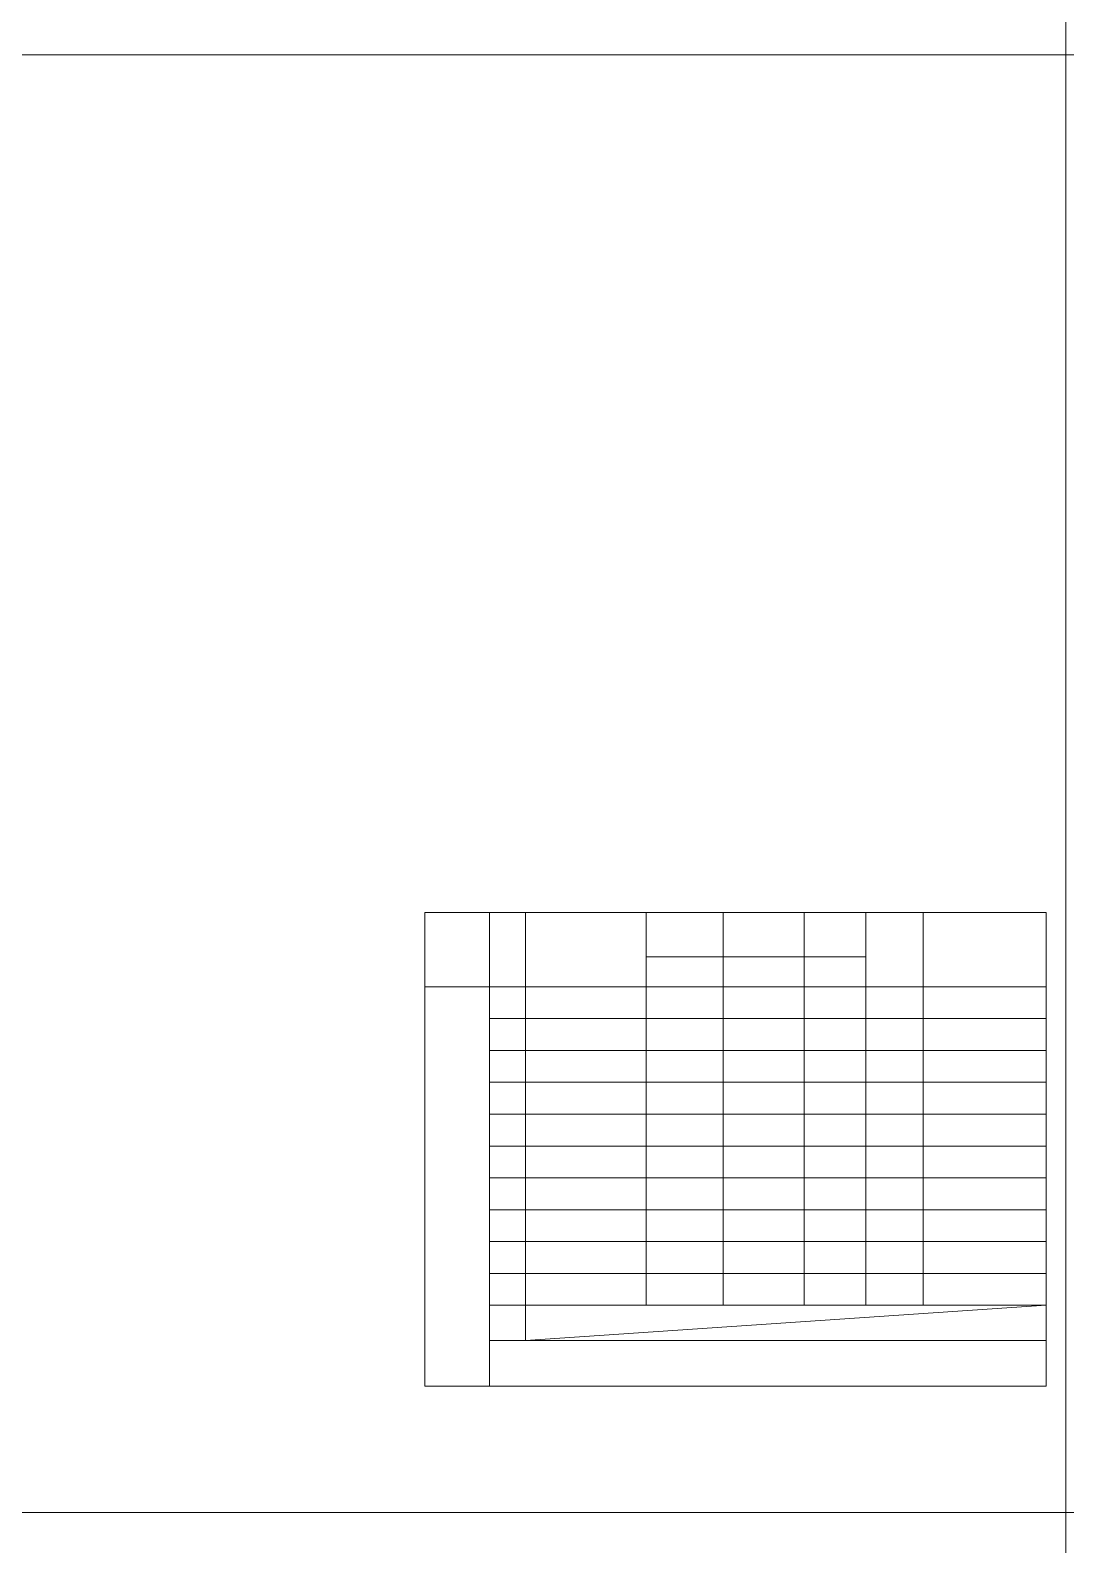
# Model space of a CAD drawing. Extents: x 485428 to 797698, y 56414 to 211814.
# Drawn here: x 741128 to 748588, y 123382 to 134290 of the extents above; entities that cross this region are included whole.
import ezdxf

# ---------------------------------------------------------------- set-up
doc = ezdxf.new("R2010")
doc.units = 0
doc.header["$LTSCALE"] = 1000
doc.header["$MEASUREMENT"] = 0
doc.layers.add('钢架', color=7, linetype='Continuous', lineweight=25)

msp = doc.modelspace()

# ---------------------------------------------------------------- linework, layer by layer
at = {"color": 1, "lineweight": 15}
for p, q in [((743970.1, 127935.4), (743970.1, 124524)), ((744435.9, 124524), (744435.9, 127935.4))]:
    msp.add_line(p, q, dxfattribs=at)
at = {"lineweight": 15}
for p, q in [((745565.6, 127616), (745565.6, 127935.4)), ((745565.6, 127935.4), (745565.6, 125106.2)), ((746119.4, 127935.4), (746119.4, 125106.2)), ((748447.8, 127935.4), (748447.8, 124524)), ((744695.9, 124853.6), (748447.8, 125106.2))]:
    msp.add_line(p, q, dxfattribs=at)
for points in [[(733738.1, 144614.2), (748588.1, 144614.2), (748588.1, 134114.2), (733738.1, 134114.2)], [(733738.1, 134114.2), (748588.1, 134114.2), (748588.1, 123614.2), (733738.1, 123614.2)], [(748588.1, 134114.2), (763438.1, 134114.2), (763438.1, 123614.2), (748588.1, 123614.2)], [(733738.1, 123614.2), (748588.1, 123614.2), (748588.1, 113114.2), (733738.1, 113114.2)]]:
    msp.add_lwpolyline(points, close=True, dxfattribs=at)
at = {"layer": '钢架', "lineweight": 15}
for p, q in [((743970.1, 127935.4), (748447.8, 127935.4)), ((744695.9, 127935.4), (744695.9, 124853.6)), ((746703.4, 127935.4), (746703.4, 126024.3)), ((747148.4, 127935.4), (747148.4, 125106.2)), ((747561.1, 127935.4), (747561.1, 125106.2)), ((745565.6, 127616), (747148.4, 127616)), ((743970.1, 127401.4), (748447.8, 127401.4)), ((744435.9, 127171.9), (748447.8, 127171.9)), ((744435.9, 126942.4), (748447.8, 126942.4)), ((744435.9, 126712.9), (748447.8, 126712.9)), ((744435.9, 126712.9), (748447.8, 126712.9)), ((744435.9, 126483.4), (748447.8, 126483.4)), ((744435.9, 126253.8), (748447.8, 126253.8)), ((744435.9, 126024.3), (748447.8, 126024.3)), ((746703.4, 126024.3), (746703.4, 125106.2)), ((744435.9, 125794.8), (748447.8, 125794.8)), ((744435.9, 125565.3), (748447.8, 125565.3)), ((744435.9, 125335.8), (748447.8, 125335.8)), ((744435.9, 125106.2), (748447.8, 125106.2)), ((744435.9, 125106.2), (748447.8, 125106.2)), ((744435.9, 125106.2), (748447.8, 125106.2)), ((744435.9, 125106.2), (748447.8, 125106.2)), ((744435.9, 124853.6), (748447.8, 124853.6)), ((743970.1, 124524), (748447.8, 124524))]:
    msp.add_line(p, q, dxfattribs=at)

doc.saveas('drawing.dxf')
